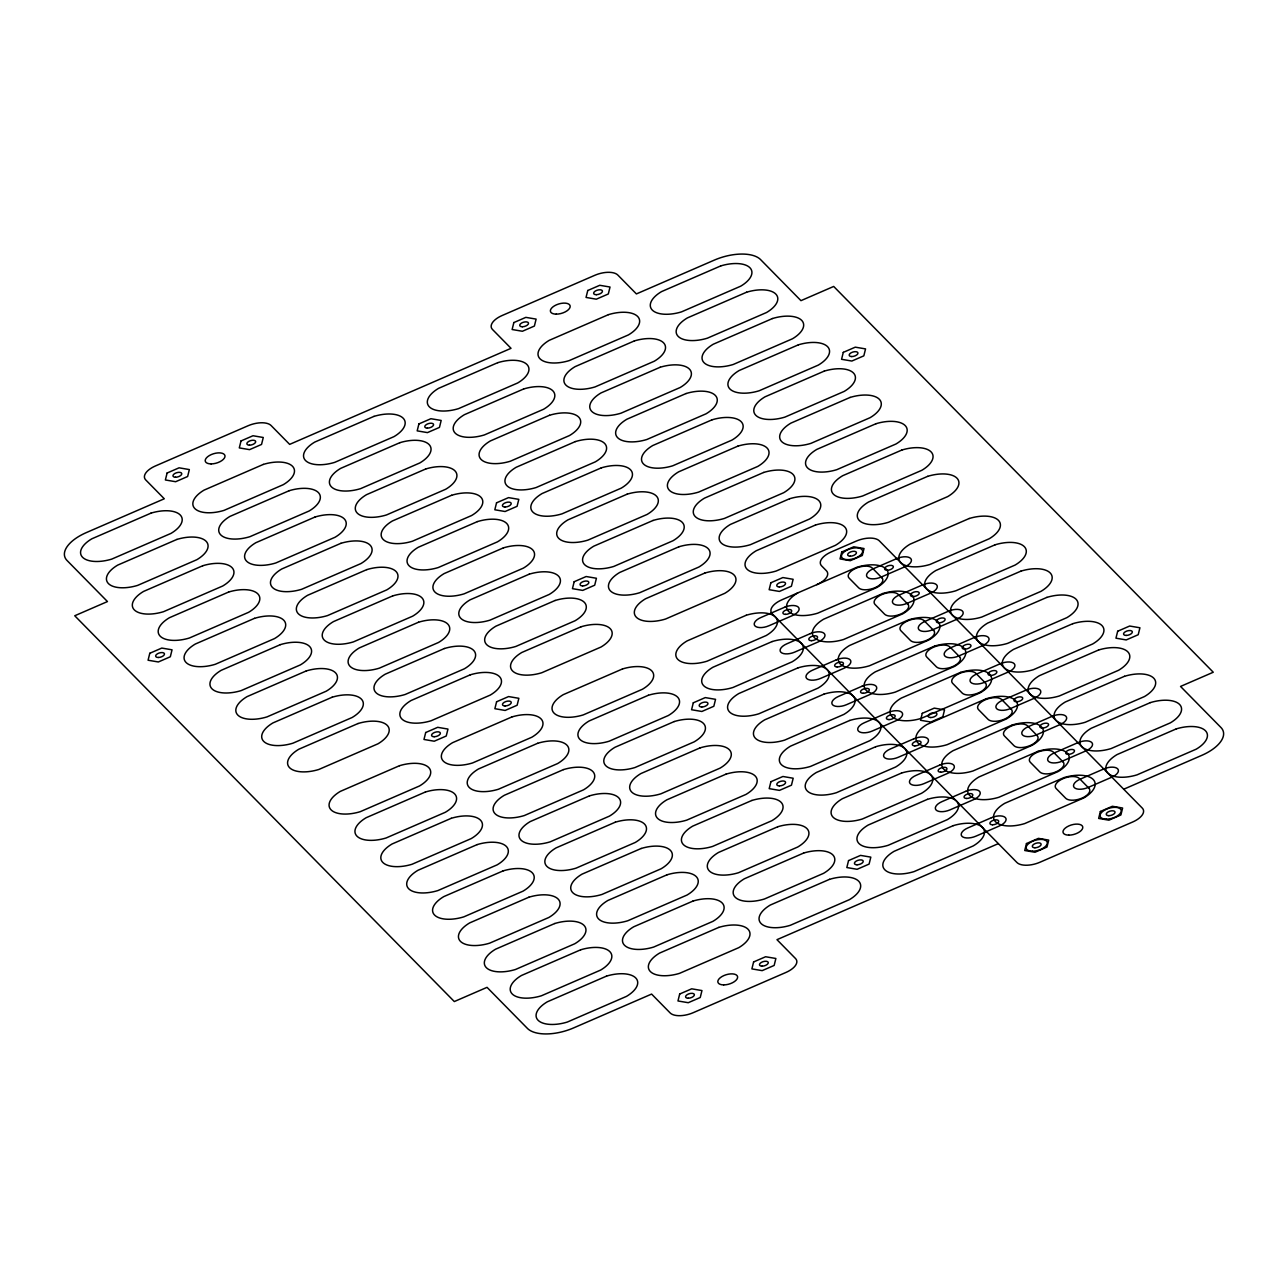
<?xml version="1.0" encoding="UTF-8"?>
<svg xmlns="http://www.w3.org/2000/svg" width="1288" height="1288" viewBox="0 0 1288 1288"><rect width="100%" height="100%" fill="white"/><g stroke="black" fill="none" stroke-linecap="round" stroke-linejoin="round"><path stroke-width="1.5" d="M998.345 843.624L776.97 939.677L795.517 958.53A18.274 8.742 -16.5 0 1 785.889 972.472L693.25 1012.674A18.274 8.742 -16.5 0 1 670.146 1012.932L651.599 994.078L573.627 1027.905A36.547 17.485 -16.5 0 1 527.436 1028.42L487.041 987.349L454.31 1001.549L74.736 615.761L107.468 601.56L67.056 560.505A36.547 17.485 -16.5 0 1 86.312 532.604L164.284 498.778L145.737 479.925A18.274 8.742 -16.5 0 1 155.365 465.982L248.004 425.781A18.274 8.742 -16.5 0 1 271.092 425.523L289.655 444.376L511.03 348.324L492.483 329.47A18.274 8.742 -16.5 0 1 502.111 315.528L594.75 275.326A18.274 8.742 -16.5 0 1 617.854 275.069L636.401 293.922L714.373 260.096A36.547 17.485 -16.5 0 1 760.564 259.58L800.959 300.651L833.69 286.451L1213.264 672.239L1180.533 686.44L1220.944 727.495A36.547 17.485 -16.5 0 1 1201.688 755.396L1123.716 789.222M797.755 592.915A27.805 13.315 -16.5 0 0 788.53 611.381A27.805 13.315 -16.5 0 0 817.703 613.185L876.919 587.489A27.805 13.315 -16.5 0 0 886.128 569.022A27.805 13.315 -16.5 0 0 856.971 567.219L781.832 599.822A18.274 8.742 -16.5 0 0 772.204 613.764L1016.908 862.477A18.274 8.742 -16.5 0 0 1039.996 862.219L1132.635 822.018A18.274 8.742 -16.5 0 0 1142.263 808.075L879.334 540.847A18.274 8.742 -16.5 0 0 856.246 541.105L831.243 551.94A18.274 8.742 -16.5 0 0 821.615 565.883L826.381 570.729A18.274 8.742 -16.5 0 1 816.753 584.672M167.102 473.018L165.379 479.973L175.651 481.712L187.629 476.512L189.352 469.573L179.08 467.818L167.102 473.018M149.794 653.274L148.072 660.229L158.344 661.968L170.322 656.767L172.045 649.812L161.773 648.073L149.794 653.274M241.017 440.947L239.294 447.902L249.566 449.641L261.544 444.441L263.267 437.485L252.995 435.746L241.017 440.947M418.906 423.913L417.183 430.868L427.455 432.607L439.45 427.407L441.172 420.452L430.9 418.713L418.906 423.913M513.848 322.564L512.125 329.519L522.397 331.257L534.391 326.057L536.114 319.102L525.842 317.363L513.848 322.564M425.7 732.518L423.977 739.473L434.249 741.212L446.244 736.011L447.966 729.072L437.695 727.317L425.7 732.518M496.54 502.819L494.817 509.774L505.089 511.513L517.084 506.313L518.806 499.358L508.535 497.619L496.54 502.819M587.763 290.492L586.04 297.431L596.312 299.186L608.306 293.986L610.029 287.031L599.757 285.292L587.763 290.492M496.588 701.767L494.866 708.706L505.138 710.445L517.132 705.244L518.855 698.305L508.583 696.567L496.588 701.767M574.174 581.725L572.452 588.664L582.723 590.403L594.702 585.203L596.424 578.264L586.153 576.525L574.174 581.725M693.298 702.797L691.576 709.736L701.847 711.475L713.826 706.275L715.548 699.336L705.277 697.597L693.298 702.797M770.868 582.756L769.145 589.695L779.417 591.434L791.412 586.233L793.134 579.294L782.863 577.555L770.868 582.756M679.694 994.014L677.971 1000.969L688.243 1002.708L700.237 997.508L701.96 990.569L691.688 988.814L679.694 994.014M843.286 352.365L841.563 359.304L851.835 361.043L863.829 355.842L865.552 348.903L855.28 347.164L843.286 352.365M770.916 781.687L769.194 788.642L779.465 790.381L791.46 785.181L793.183 778.226L782.911 776.487L770.916 781.687M841.756 551.989L840.034 558.928L850.305 560.683L862.3 555.482L864.023 548.527L853.751 546.788L841.756 551.989M753.609 961.943L751.886 968.898L762.158 970.637L774.152 965.437L775.875 958.481L765.603 956.743L753.609 961.943M848.55 860.593L846.828 867.549L857.1 869.287L869.094 864.087L870.817 857.132L860.545 855.393L848.55 860.593M922.272 713.343L920.55 720.282L930.822 722.021L942.816 716.82L944.539 709.881L934.267 708.126L922.272 713.343M1026.456 843.56L1024.733 850.515L1035.005 852.254L1046.983 847.053L1048.706 840.098L1038.434 838.359L1026.456 843.56M1117.678 631.233L1115.955 638.188L1126.227 639.927L1138.206 634.726L1139.928 627.771L1129.657 626.032L1117.678 631.233M1100.371 811.488L1098.648 818.427L1108.92 820.182L1120.898 814.982L1122.621 808.027L1112.349 806.288L1100.371 811.488M151.018 513.123L91.802 538.819A27.805 13.315 -16.5 0 0 82.577 557.285A27.805 13.315 -16.5 0 0 111.75 559.105L170.966 533.409A27.805 13.315 -16.5 0 0 180.191 514.942A27.805 13.315 -16.5 0 0 151.018 513.123M263.299 464.421L204.068 490.116A27.805 13.315 -16.5 0 0 194.858 508.583A27.805 13.315 -16.5 0 0 224.032 510.386L283.247 484.691A27.805 13.315 -16.5 0 0 292.457 466.224A27.805 13.315 -16.5 0 0 263.299 464.421M373.987 416.378L314.771 442.074A27.805 13.315 -16.5 0 0 305.546 460.541A27.805 13.315 -16.5 0 0 334.719 462.36L393.935 436.664A27.805 13.315 -16.5 0 0 403.16 418.198A27.805 13.315 -16.5 0 0 373.987 416.378M497.764 362.669L438.548 388.364A27.805 13.315 -16.5 0 0 429.339 406.831A27.805 13.315 -16.5 0 0 458.496 408.65L517.712 382.955A27.805 13.315 -16.5 0 0 526.937 364.488A27.805 13.315 -16.5 0 0 497.764 362.669M608.467 314.642L549.235 340.338A27.805 13.315 -16.5 0 0 540.026 358.805A27.805 13.315 -16.5 0 0 569.199 360.608L628.415 334.912A27.805 13.315 -16.5 0 0 637.624 316.446A27.805 13.315 -16.5 0 0 608.467 314.642M720.733 265.924L661.517 291.619A27.805 13.315 -16.5 0 0 652.308 310.086A27.805 13.315 -16.5 0 0 681.465 311.889L740.681 286.194A27.805 13.315 -16.5 0 0 749.906 267.727A27.805 13.315 -16.5 0 0 720.733 265.924M176.891 539.431L117.675 565.126A27.805 13.315 -16.5 0 0 108.45 583.593A27.805 13.315 -16.5 0 0 137.623 585.396L196.839 559.7A27.805 13.315 -16.5 0 0 206.064 541.234A27.805 13.315 -16.5 0 0 176.891 539.431M289.172 490.712L229.956 516.408A27.805 13.315 -16.5 0 0 220.731 534.874A27.805 13.315 -16.5 0 0 249.904 536.694L309.12 510.998A27.805 13.315 -16.5 0 0 318.329 492.531A27.805 13.315 -16.5 0 0 289.172 490.712M399.86 442.686L340.644 468.381A27.805 13.315 -16.5 0 0 331.418 486.848A27.805 13.315 -16.5 0 0 360.592 488.651L419.808 462.956A27.805 13.315 -16.5 0 0 429.033 444.489A27.805 13.315 -16.5 0 0 399.86 442.686M523.636 388.976L464.421 414.672A27.805 13.315 -16.5 0 0 455.211 433.138A27.805 13.315 -16.5 0 0 484.369 434.941L543.6 409.246A27.805 13.315 -16.5 0 0 552.81 390.779A27.805 13.315 -16.5 0 0 523.636 388.976M634.34 340.934L575.124 366.629A27.805 13.315 -16.5 0 0 565.899 385.096A27.805 13.315 -16.5 0 0 595.072 386.915L654.288 361.22A27.805 13.315 -16.5 0 0 663.497 342.753A27.805 13.315 -16.5 0 0 634.34 340.934M746.605 292.215L687.389 317.911A27.805 13.315 -16.5 0 0 678.18 336.377A27.805 13.315 -16.5 0 0 707.337 338.197L766.569 312.501A27.805 13.315 -16.5 0 0 775.779 294.034A27.805 13.315 -16.5 0 0 746.605 292.215M202.763 565.738L143.548 591.434A27.805 13.315 -16.5 0 0 134.338 609.9A27.805 13.315 -16.5 0 0 163.495 611.703L222.711 586.008A27.805 13.315 -16.5 0 0 231.937 567.541A27.805 13.315 -16.5 0 0 202.763 565.738M315.045 517.019L255.829 542.715A27.805 13.315 -16.5 0 0 246.604 561.182A27.805 13.315 -16.5 0 0 275.777 562.985L334.993 537.289A27.805 13.315 -16.5 0 0 344.218 518.822A27.805 13.315 -16.5 0 0 315.045 517.019M425.732 468.977L366.517 494.673A27.805 13.315 -16.5 0 0 357.307 513.139A27.805 13.315 -16.5 0 0 386.464 514.959L445.68 489.263A27.805 13.315 -16.5 0 0 454.906 470.796A27.805 13.315 -16.5 0 0 425.732 468.977M549.525 415.267L490.309 440.963A27.805 13.315 -16.5 0 0 481.084 459.43A27.805 13.315 -16.5 0 0 510.257 461.249L569.473 435.553A27.805 13.315 -16.5 0 0 578.682 417.087A27.805 13.315 -16.5 0 0 549.525 415.267M660.213 367.241L600.997 392.937A27.805 13.315 -16.5 0 0 591.772 411.403A27.805 13.315 -16.5 0 0 620.945 413.207L680.161 387.511A27.805 13.315 -16.5 0 0 689.386 369.044A27.805 13.315 -16.5 0 0 660.213 367.241M772.494 318.522L713.278 344.218A27.805 13.315 -16.5 0 0 704.053 362.685A27.805 13.315 -16.5 0 0 733.226 364.488L792.442 338.792A27.805 13.315 -16.5 0 0 801.651 320.326A27.805 13.315 -16.5 0 0 772.494 318.522M228.652 592.029L169.42 617.725A27.805 13.315 -16.5 0 0 160.211 636.192A27.805 13.315 -16.5 0 0 189.384 638.011L248.6 612.315A27.805 13.315 -16.5 0 0 257.809 593.849A27.805 13.315 -16.5 0 0 228.652 592.029M340.918 543.311L281.702 569.006A27.805 13.315 -16.5 0 0 272.493 587.473A27.805 13.315 -16.5 0 0 301.65 589.292L360.865 563.597A27.805 13.315 -16.5 0 0 370.091 545.13A27.805 13.315 -16.5 0 0 340.918 543.311M451.621 495.284L392.389 520.98A27.805 13.315 -16.5 0 0 383.18 539.447A27.805 13.315 -16.5 0 0 412.353 541.25L471.569 515.554A27.805 13.315 -16.5 0 0 480.778 497.088A27.805 13.315 -16.5 0 0 451.621 495.284M575.398 441.575L516.182 467.27A27.805 13.315 -16.5 0 0 506.957 485.737A27.805 13.315 -16.5 0 0 536.13 487.54L595.346 461.845A27.805 13.315 -16.5 0 0 604.571 443.378A27.805 13.315 -16.5 0 0 575.398 441.575M686.085 393.532L626.87 419.228A27.805 13.315 -16.5 0 0 617.66 437.695A27.805 13.315 -16.5 0 0 646.817 439.514L706.033 413.818A27.805 13.315 -16.5 0 0 715.259 395.352A27.805 13.315 -16.5 0 0 686.085 393.532M798.367 344.83L739.151 370.525A27.805 13.315 -16.5 0 0 729.926 388.992A27.805 13.315 -16.5 0 0 759.099 390.795L818.315 365.1A27.805 13.315 -16.5 0 0 827.54 346.633A27.805 13.315 -16.5 0 0 798.367 344.83M254.525 618.337L195.309 644.032A27.805 13.315 -16.5 0 0 186.084 662.499A27.805 13.315 -16.5 0 0 215.257 664.302L274.473 638.606A27.805 13.315 -16.5 0 0 283.682 620.14A27.805 13.315 -16.5 0 0 254.525 618.337M366.79 569.618L307.574 595.314A27.805 13.315 -16.5 0 0 298.365 613.78A27.805 13.315 -16.5 0 0 327.522 615.584L386.754 589.888A27.805 13.315 -16.5 0 0 395.963 571.421A27.805 13.315 -16.5 0 0 366.79 569.618M477.494 521.576L418.278 547.271A27.805 13.315 -16.5 0 0 409.053 565.738A27.805 13.315 -16.5 0 0 438.226 567.557L497.442 541.862A27.805 13.315 -16.5 0 0 506.651 523.395A27.805 13.315 -16.5 0 0 477.494 521.576M601.271 467.866L542.055 493.562A27.805 13.315 -16.5 0 0 532.83 512.028A27.805 13.315 -16.5 0 0 562.003 513.848L621.219 488.152A27.805 13.315 -16.5 0 0 630.444 469.685A27.805 13.315 -16.5 0 0 601.271 467.866M711.958 419.84L652.742 445.535A27.805 13.315 -16.5 0 0 643.533 464.002A27.805 13.315 -16.5 0 0 672.706 465.805L731.922 440.11A27.805 13.315 -16.5 0 0 741.131 421.643A27.805 13.315 -16.5 0 0 711.958 419.84M824.24 371.121L765.024 396.817A27.805 13.315 -16.5 0 0 755.798 415.283A27.805 13.315 -16.5 0 0 784.972 417.087L844.187 391.407A27.805 13.315 -16.5 0 0 853.413 372.94A27.805 13.315 -16.5 0 0 824.24 371.121M280.398 644.628L221.182 670.324A27.805 13.315 -16.5 0 0 211.957 688.79A27.805 13.315 -16.5 0 0 241.13 690.61L300.346 664.914A27.805 13.315 -16.5 0 0 309.571 646.447A27.805 13.315 -16.5 0 0 280.398 644.628M392.679 595.909L333.463 621.605A27.805 13.315 -16.5 0 0 324.238 640.072A27.805 13.315 -16.5 0 0 353.411 641.891L412.627 616.195A27.805 13.315 -16.5 0 0 421.836 597.729A27.805 13.315 -16.5 0 0 392.679 595.909M503.366 547.883L444.151 573.579A27.805 13.315 -16.5 0 0 434.925 592.045A27.805 13.315 -16.5 0 0 464.099 593.849L523.314 568.153A27.805 13.315 -16.5 0 0 532.54 549.686A27.805 13.315 -16.5 0 0 503.366 547.883M627.143 494.173L567.928 519.869A27.805 13.315 -16.5 0 0 558.718 538.336A27.805 13.315 -16.5 0 0 587.875 540.139L647.091 514.443A27.805 13.315 -16.5 0 0 656.317 495.977A27.805 13.315 -16.5 0 0 627.143 494.173M737.847 446.147L678.631 471.843A27.805 13.315 -16.5 0 0 669.406 490.309A27.805 13.315 -16.5 0 0 698.579 492.113L757.795 466.417A27.805 13.315 -16.5 0 0 767.004 447.95A27.805 13.315 -16.5 0 0 737.847 446.147M850.112 397.429L790.896 423.124A27.805 13.315 -16.5 0 0 781.687 441.591A27.805 13.315 -16.5 0 0 810.844 443.394L870.06 417.698A27.805 13.315 -16.5 0 0 879.285 399.232A27.805 13.315 -16.5 0 0 850.112 397.429M306.27 670.935L247.054 696.631A27.805 13.315 -16.5 0 0 237.845 715.098A27.805 13.315 -16.5 0 0 267.002 716.901L326.218 691.205A27.805 13.315 -16.5 0 0 335.444 672.739A27.805 13.315 -16.5 0 0 306.27 670.935M418.552 622.217L359.336 647.912A27.805 13.315 -16.5 0 0 350.111 666.379A27.805 13.315 -16.5 0 0 379.284 668.182L438.5 642.487A27.805 13.315 -16.5 0 0 447.725 624.02A27.805 13.315 -16.5 0 0 418.552 622.217M529.239 574.174L470.023 599.87A27.805 13.315 -16.5 0 0 460.814 618.337A27.805 13.315 -16.5 0 0 489.971 620.156L549.187 594.46A27.805 13.315 -16.5 0 0 558.412 575.994A27.805 13.315 -16.5 0 0 529.239 574.174M653.032 520.465L593.8 546.16A27.805 13.315 -16.5 0 0 584.591 564.627A27.805 13.315 -16.5 0 0 613.764 566.446L672.98 540.751A27.805 13.315 -16.5 0 0 682.189 522.284A27.805 13.315 -16.5 0 0 653.032 520.465M763.72 472.438L704.504 498.134A27.805 13.315 -16.5 0 0 695.279 516.601A27.805 13.315 -16.5 0 0 724.452 518.42L783.668 492.724A27.805 13.315 -16.5 0 0 792.893 474.258A27.805 13.315 -16.5 0 0 763.72 472.438M876.001 423.72L816.769 449.415A27.805 13.315 -16.5 0 0 807.56 467.882A27.805 13.315 -16.5 0 0 836.733 469.701L895.949 444.006A27.805 13.315 -16.5 0 0 905.158 425.539A27.805 13.315 -16.5 0 0 876.001 423.72M332.143 697.227L272.927 722.922A27.805 13.315 -16.5 0 0 263.718 741.389A27.805 13.315 -16.5 0 0 292.891 743.208L352.107 717.513A27.805 13.315 -16.5 0 0 361.316 699.046A27.805 13.315 -16.5 0 0 332.143 697.227M444.424 648.508L385.209 674.204A27.805 13.315 -16.5 0 0 375.983 692.67A27.805 13.315 -16.5 0 0 405.157 694.49L464.372 668.794A27.805 13.315 -16.5 0 0 473.598 650.327A27.805 13.315 -16.5 0 0 444.424 648.508M555.112 600.482L495.896 626.177A27.805 13.315 -16.5 0 0 486.687 644.644A27.805 13.315 -16.5 0 0 515.844 646.447L575.076 620.752A27.805 13.315 -16.5 0 0 584.285 602.285A27.805 13.315 -16.5 0 0 555.112 600.482M678.905 546.772L619.689 572.468A27.805 13.315 -16.5 0 0 610.464 590.934A27.805 13.315 -16.5 0 0 639.637 592.738L698.853 567.042A27.805 13.315 -16.5 0 0 708.062 548.575A27.805 13.315 -16.5 0 0 678.905 546.772M789.592 498.746L730.376 524.441A27.805 13.315 -16.5 0 0 721.151 542.908A27.805 13.315 -16.5 0 0 750.324 544.711L809.54 519.016A27.805 13.315 -16.5 0 0 818.766 500.549A27.805 13.315 -16.5 0 0 789.592 498.746M901.874 450.027L842.658 475.723A27.805 13.315 -16.5 0 0 833.433 494.19A27.805 13.315 -16.5 0 0 862.606 495.993L921.822 470.297A27.805 13.315 -16.5 0 0 931.031 451.83A27.805 13.315 -16.5 0 0 901.874 450.027M358.032 723.534L298.816 749.23A27.805 13.315 -16.5 0 0 289.591 767.696A27.805 13.315 -16.5 0 0 318.764 769.5L377.98 743.804A27.805 13.315 -16.5 0 0 387.189 725.337A27.805 13.315 -16.5 0 0 358.032 723.534M470.297 674.815L411.081 700.511A27.805 13.315 -16.5 0 0 401.872 718.978A27.805 13.315 -16.5 0 0 431.029 720.781L490.245 695.085A27.805 13.315 -16.5 0 0 499.47 676.619A27.805 13.315 -16.5 0 0 470.297 674.815M581.001 626.789L521.785 652.485A27.805 13.315 -16.5 0 0 512.56 670.951A27.805 13.315 -16.5 0 0 541.733 672.755L600.949 647.059A27.805 13.315 -16.5 0 0 610.158 628.592A27.805 13.315 -16.5 0 0 581.001 626.789M704.778 573.08L645.562 598.759A27.805 13.315 -16.5 0 0 636.336 617.226A27.805 13.315 -16.5 0 0 665.51 619.045L724.725 593.349A27.805 13.315 -16.5 0 0 733.951 574.883A27.805 13.315 -16.5 0 0 704.778 573.08M815.465 525.037L756.249 550.733A27.805 13.315 -16.5 0 0 747.04 569.199A27.805 13.315 -16.5 0 0 776.197 571.019L835.429 545.323A27.805 13.315 -16.5 0 0 844.638 526.856A27.805 13.315 -16.5 0 0 815.465 525.037M927.746 476.319L868.531 502.014A27.805 13.315 -16.5 0 0 859.305 520.481A27.805 13.315 -16.5 0 0 888.479 522.3L947.694 496.605A27.805 13.315 -16.5 0 0 956.92 478.138A27.805 13.315 -16.5 0 0 927.746 476.319M399.522 765.7L340.306 791.396A27.805 13.315 -16.5 0 0 331.08 809.862A27.805 13.315 -16.5 0 0 360.254 811.682L419.469 785.986A27.805 13.315 -16.5 0 0 428.695 767.519A27.805 13.315 -16.5 0 0 399.522 765.7M511.803 716.981L452.571 742.677A27.805 13.315 -16.5 0 0 443.362 761.144A27.805 13.315 -16.5 0 0 472.535 762.963L531.751 737.267A27.805 13.315 -16.5 0 0 540.96 718.801A27.805 13.315 -16.5 0 0 511.803 716.981M622.49 668.955L563.275 694.651A27.805 13.315 -16.5 0 0 554.049 713.117A27.805 13.315 -16.5 0 0 583.223 714.921L642.438 689.241A27.805 13.315 -16.5 0 0 651.664 670.774A27.805 13.315 -16.5 0 0 622.49 668.955M746.267 615.245L687.051 640.941A27.805 13.315 -16.5 0 0 677.842 659.408A27.805 13.315 -16.5 0 0 706.999 661.211L766.215 635.515A27.805 13.315 -16.5 0 0 775.44 617.049A27.805 13.315 -16.5 0 0 746.267 615.245M969.236 518.501L910.02 544.196A27.805 13.315 -16.5 0 0 900.811 562.663A27.805 13.315 -16.5 0 0 929.968 564.466L989.184 538.77A27.805 13.315 -16.5 0 0 998.409 520.304A27.805 13.315 -16.5 0 0 969.236 518.501M784.473 607.308L760.773 617.58A10.964 5.249 -16.5 0 0 755.01 625.952A10.964 5.249 -16.5 0 0 768.856 625.791L792.555 615.519A10.964 5.249 -16.5 0 0 798.335 607.147A10.964 5.249 -16.5 0 0 784.473 607.308M896.786 558.573L873.087 568.845A10.964 5.249 -16.5 0 0 867.323 577.217A10.964 5.249 -16.5 0 0 881.169 577.056L904.868 566.784A10.964 5.249 -16.5 0 0 910.632 558.412A10.964 5.249 -16.5 0 0 896.786 558.573M425.394 792.007L366.178 817.703A27.805 13.315 -16.5 0 0 356.969 836.17A27.805 13.315 -16.5 0 0 386.126 837.973L445.342 812.277A27.805 13.315 -16.5 0 0 454.567 793.811A27.805 13.315 -16.5 0 0 425.394 792.007M537.676 743.289L478.46 768.984A27.805 13.315 -16.5 0 0 469.235 787.451A27.805 13.315 -16.5 0 0 498.408 789.254L557.624 763.559A27.805 13.315 -16.5 0 0 566.849 745.092A27.805 13.315 -16.5 0 0 537.676 743.289M648.363 695.262L589.147 720.958A27.805 13.315 -16.5 0 0 579.938 739.425A27.805 13.315 -16.5 0 0 609.095 741.228L668.311 715.532A27.805 13.315 -16.5 0 0 677.536 697.066A27.805 13.315 -16.5 0 0 648.363 695.262M772.156 641.553L712.924 667.248A27.805 13.315 -16.5 0 0 703.715 685.715A27.805 13.315 -16.5 0 0 732.888 687.518L792.104 661.823A27.805 13.315 -16.5 0 0 801.313 643.356A27.805 13.315 -16.5 0 0 772.156 641.553M882.844 593.51L823.628 619.206A27.805 13.315 -16.5 0 0 814.402 637.673A27.805 13.315 -16.5 0 0 843.576 639.492L902.791 613.796A27.805 13.315 -16.5 0 0 912.017 595.33A27.805 13.315 -16.5 0 0 882.844 593.51M995.109 544.792L935.893 570.487A27.805 13.315 -16.5 0 0 926.684 588.954A27.805 13.315 -16.5 0 0 955.857 590.773L1015.073 565.078A27.805 13.315 -16.5 0 0 1024.282 546.611A27.805 13.315 -16.5 0 0 995.109 544.792M810.345 633.599L786.662 643.887A10.964 5.249 -16.5 0 0 780.882 652.243A10.964 5.249 -16.5 0 0 794.728 652.098L818.427 641.81A10.964 5.249 -16.5 0 0 824.207 633.455A10.964 5.249 -16.5 0 0 810.345 633.599M922.659 584.865L898.96 595.153A10.964 5.249 -16.5 0 0 893.196 603.509A10.964 5.249 -16.5 0 0 907.042 603.364L930.741 593.076A10.964 5.249 -16.5 0 0 936.521 584.72A10.964 5.249 -16.5 0 0 922.659 584.865M451.267 818.299L392.051 843.994A27.805 13.315 -16.5 0 0 382.842 862.461A27.805 13.315 -16.5 0 0 411.999 864.28L471.231 838.585A27.805 13.315 -16.5 0 0 480.44 820.118A27.805 13.315 -16.5 0 0 451.267 818.299M563.548 769.58L504.333 795.276A27.805 13.315 -16.5 0 0 495.107 813.742A27.805 13.315 -16.5 0 0 524.28 815.562L583.496 789.866A27.805 13.315 -16.5 0 0 592.721 771.399A27.805 13.315 -16.5 0 0 563.548 769.58M674.236 721.554L615.02 747.249A27.805 13.315 -16.5 0 0 605.811 765.716A27.805 13.315 -16.5 0 0 634.968 767.535L694.2 741.84A27.805 13.315 -16.5 0 0 703.409 723.373A27.805 13.315 -16.5 0 0 674.236 721.554M798.029 667.844L738.813 693.54A27.805 13.315 -16.5 0 0 729.588 712.006A27.805 13.315 -16.5 0 0 758.761 713.826L817.977 688.13A27.805 13.315 -16.5 0 0 827.186 669.663A27.805 13.315 -16.5 0 0 798.029 667.844M908.716 619.818L849.5 645.513A27.805 13.315 -16.5 0 0 840.275 663.98A27.805 13.315 -16.5 0 0 869.448 665.783L928.664 640.088A27.805 13.315 -16.5 0 0 937.889 621.621A27.805 13.315 -16.5 0 0 908.716 619.818M1020.998 571.099L961.782 596.795A27.805 13.315 -16.5 0 0 952.557 615.261A27.805 13.315 -16.5 0 0 981.73 617.065L1040.946 591.369A27.805 13.315 -16.5 0 0 1050.155 572.902A27.805 13.315 -16.5 0 0 1020.998 571.099M836.218 659.907L812.535 670.179A10.964 5.249 -16.5 0 0 806.755 678.551A10.964 5.249 -16.5 0 0 820.617 678.39L844.3 668.118A10.964 5.249 -16.5 0 0 850.08 659.746A10.964 5.249 -16.5 0 0 836.218 659.907M948.532 611.172L924.848 621.444A10.964 5.249 -16.5 0 0 919.069 629.816A10.964 5.249 -16.5 0 0 932.915 629.655L956.614 619.383A10.964 5.249 -16.5 0 0 962.394 611.011A10.964 5.249 -16.5 0 0 948.532 611.172M477.156 844.606L417.94 870.302A27.805 13.315 -16.5 0 0 408.715 888.768A27.805 13.315 -16.5 0 0 437.888 890.572L497.104 864.876A27.805 13.315 -16.5 0 0 506.313 846.409A27.805 13.315 -16.5 0 0 477.156 844.606M589.421 795.887L530.205 821.583A27.805 13.315 -16.5 0 0 520.996 840.05A27.805 13.315 -16.5 0 0 550.153 841.853L609.369 816.157A27.805 13.315 -16.5 0 0 618.594 797.691A27.805 13.315 -16.5 0 0 589.421 795.887M700.125 747.861L640.909 773.557A27.805 13.315 -16.5 0 0 631.684 792.023A27.805 13.315 -16.5 0 0 660.857 793.827L720.072 768.131A27.805 13.315 -16.5 0 0 729.282 749.664A27.805 13.315 -16.5 0 0 700.125 747.861M823.901 694.152L764.686 719.847A27.805 13.315 -16.5 0 0 755.46 738.314A27.805 13.315 -16.5 0 0 784.634 740.117L843.849 714.421A27.805 13.315 -16.5 0 0 853.075 695.955A27.805 13.315 -16.5 0 0 823.901 694.152M934.589 646.109L875.373 671.805A27.805 13.315 -16.5 0 0 866.164 690.271A27.805 13.315 -16.5 0 0 895.321 692.091L954.537 666.395A27.805 13.315 -16.5 0 0 963.762 647.928A27.805 13.315 -16.5 0 0 934.589 646.109M1046.87 597.391L987.655 623.086A27.805 13.315 -16.5 0 0 978.429 641.553A27.805 13.315 -16.5 0 0 1007.602 643.372L1066.818 617.677A27.805 13.315 -16.5 0 0 1076.043 599.21A27.805 13.315 -16.5 0 0 1046.87 597.391M862.091 686.198L838.408 696.486A10.964 5.249 -16.5 0 0 832.628 704.842A10.964 5.249 -16.5 0 0 846.49 704.697L870.173 694.409A10.964 5.249 -16.5 0 0 875.953 686.053A10.964 5.249 -16.5 0 0 862.091 686.198M974.404 637.463L950.721 647.735A10.964 5.249 -16.5 0 0 944.941 656.107A10.964 5.249 -16.5 0 0 958.803 655.962L982.486 645.674A10.964 5.249 -16.5 0 0 988.266 637.302A10.964 5.249 -16.5 0 0 974.404 637.463M503.028 870.913L443.813 896.593A27.805 13.315 -16.5 0 0 434.587 915.06A27.805 13.315 -16.5 0 0 463.761 916.879L522.976 891.183A27.805 13.315 -16.5 0 0 532.202 872.717A27.805 13.315 -16.5 0 0 503.028 870.913M615.294 822.195L556.078 847.89A27.805 13.315 -16.5 0 0 546.869 866.357A27.805 13.315 -16.5 0 0 576.042 868.16L635.258 842.465A27.805 13.315 -16.5 0 0 644.467 823.998A27.805 13.315 -16.5 0 0 615.294 822.195M725.997 774.152L666.782 799.848A27.805 13.315 -16.5 0 0 657.556 818.315A27.805 13.315 -16.5 0 0 686.729 820.134L745.945 794.438A27.805 13.315 -16.5 0 0 755.171 775.972A27.805 13.315 -16.5 0 0 725.997 774.152M849.774 720.443L790.558 746.138A27.805 13.315 -16.5 0 0 781.349 764.605A27.805 13.315 -16.5 0 0 810.506 766.424L869.722 740.729A27.805 13.315 -16.5 0 0 878.947 722.262A27.805 13.315 -16.5 0 0 849.774 720.443M960.478 672.417L901.246 698.112A27.805 13.315 -16.5 0 0 892.037 716.579A27.805 13.315 -16.5 0 0 921.21 718.382L980.426 692.686A27.805 13.315 -16.5 0 0 989.635 674.22A27.805 13.315 -16.5 0 0 960.478 672.417M1072.743 623.698L1013.527 649.394A27.805 13.315 -16.5 0 0 1004.318 667.86A27.805 13.315 -16.5 0 0 1033.475 669.663L1092.691 643.968A27.805 13.315 -16.5 0 0 1101.916 625.501A27.805 13.315 -16.5 0 0 1072.743 623.698M887.963 712.506L864.28 722.777A10.964 5.249 -16.5 0 0 858.5 731.149A10.964 5.249 -16.5 0 0 872.362 730.988L896.045 720.716A10.964 5.249 -16.5 0 0 901.825 712.345A10.964 5.249 -16.5 0 0 887.963 712.506M1000.277 663.755L976.594 674.043A10.964 5.249 -16.5 0 0 970.814 682.399A10.964 5.249 -16.5 0 0 984.676 682.254L1008.359 671.982A10.964 5.249 -16.5 0 0 1014.139 663.61A10.964 5.249 -16.5 0 0 1000.277 663.755M528.901 897.205L469.685 922.9A27.805 13.315 -16.5 0 0 460.46 941.367A27.805 13.315 -16.5 0 0 489.633 943.17L548.849 917.475A27.805 13.315 -16.5 0 0 558.074 899.008A27.805 13.315 -16.5 0 0 528.901 897.205M641.183 848.486L581.967 874.182A27.805 13.315 -16.5 0 0 572.741 892.648A27.805 13.315 -16.5 0 0 601.915 894.468L661.13 868.772A27.805 13.315 -16.5 0 0 670.34 850.305A27.805 13.315 -16.5 0 0 641.183 848.486M751.87 800.46L692.654 826.155A27.805 13.315 -16.5 0 0 683.429 844.622A27.805 13.315 -16.5 0 0 712.602 846.425L771.818 820.73A27.805 13.315 -16.5 0 0 781.043 802.263A27.805 13.315 -16.5 0 0 751.87 800.46M875.647 746.75L816.431 772.446A27.805 13.315 -16.5 0 0 807.222 790.913A27.805 13.315 -16.5 0 0 836.379 792.716L895.611 767.02A27.805 13.315 -16.5 0 0 904.82 748.553A27.805 13.315 -16.5 0 0 875.647 746.75M986.35 698.708L927.135 724.403A27.805 13.315 -16.5 0 0 917.909 742.87A27.805 13.315 -16.5 0 0 947.083 744.689L1006.298 718.994A27.805 13.315 -16.5 0 0 1015.508 700.527A27.805 13.315 -16.5 0 0 986.35 698.708M1098.616 649.989L1039.4 675.685A27.805 13.315 -16.5 0 0 1030.191 694.152A27.805 13.315 -16.5 0 0 1059.348 695.971L1118.58 670.275A27.805 13.315 -16.5 0 0 1127.789 651.809A27.805 13.315 -16.5 0 0 1098.616 649.989M1026.15 690.062L1002.466 700.334A10.964 5.249 -16.5 0 0 996.687 708.706A10.964 5.249 -16.5 0 0 1010.549 708.545L1034.232 698.273A10.964 5.249 -16.5 0 0 1040.012 689.901A10.964 5.249 -16.5 0 0 1026.15 690.062M913.836 738.797L890.153 749.069A10.964 5.249 -16.5 0 0 884.373 757.441A10.964 5.249 -16.5 0 0 898.235 757.296L921.918 747.008A10.964 5.249 -16.5 0 0 927.698 738.636A10.964 5.249 -16.5 0 0 913.836 738.797M554.774 923.512L495.558 949.208A27.805 13.315 -16.5 0 0 486.349 967.674A27.805 13.315 -16.5 0 0 515.506 969.478L574.722 943.782A27.805 13.315 -16.5 0 0 583.947 925.315A27.805 13.315 -16.5 0 0 554.774 923.512M667.055 874.794L607.839 900.489A27.805 13.315 -16.5 0 0 598.614 918.956A27.805 13.315 -16.5 0 0 627.787 920.759L687.003 895.063A27.805 13.315 -16.5 0 0 696.228 876.597A27.805 13.315 -16.5 0 0 667.055 874.794M777.743 826.751L718.527 852.447A27.805 13.315 -16.5 0 0 709.318 870.913A27.805 13.315 -16.5 0 0 738.475 872.733L797.691 847.037A27.805 13.315 -16.5 0 0 806.916 828.57A27.805 13.315 -16.5 0 0 777.743 826.751M901.536 773.042L842.32 798.737A27.805 13.315 -16.5 0 0 833.095 817.204A27.805 13.315 -16.5 0 0 862.268 819.023L921.484 793.328A27.805 13.315 -16.5 0 0 930.693 774.861A27.805 13.315 -16.5 0 0 901.536 773.042M1012.223 725.015L953.007 750.711A27.805 13.315 -16.5 0 0 943.782 769.178A27.805 13.315 -16.5 0 0 972.955 770.981L1032.171 745.285A27.805 13.315 -16.5 0 0 1041.396 726.818A27.805 13.315 -16.5 0 0 1012.223 725.015M1124.505 676.297L1065.289 701.992A27.805 13.315 -16.5 0 0 1056.063 720.459A27.805 13.315 -16.5 0 0 1085.237 722.262L1144.452 696.567A27.805 13.315 -16.5 0 0 1153.662 678.1A27.805 13.315 -16.5 0 0 1124.505 676.297M939.709 765.088L916.026 775.376A10.964 5.249 -16.5 0 0 910.246 783.732A10.964 5.249 -16.5 0 0 924.108 783.587L947.791 773.299A10.964 5.249 -16.5 0 0 953.571 764.943A10.964 5.249 -16.5 0 0 939.709 765.088M1052.022 716.353L1028.339 726.641A10.964 5.249 -16.5 0 0 1022.559 734.997A10.964 5.249 -16.5 0 0 1036.421 734.852L1060.105 724.564A10.964 5.249 -16.5 0 0 1065.884 716.209A10.964 5.249 -16.5 0 0 1052.022 716.353M580.663 949.803L521.431 975.499A27.805 13.315 -16.5 0 0 512.221 993.966A27.805 13.315 -16.5 0 0 541.395 995.785L600.611 970.089A27.805 13.315 -16.5 0 0 609.82 951.623A27.805 13.315 -16.5 0 0 580.663 949.803M692.928 901.085L633.712 926.78A27.805 13.315 -16.5 0 0 624.503 945.247A27.805 13.315 -16.5 0 0 653.66 947.066L712.876 921.371A27.805 13.315 -16.5 0 0 722.101 902.904A27.805 13.315 -16.5 0 0 692.928 901.085M803.631 853.059L744.4 878.754A27.805 13.315 -16.5 0 0 735.19 897.221A27.805 13.315 -16.5 0 0 764.364 899.024L823.579 873.328A27.805 13.315 -16.5 0 0 832.789 854.862A27.805 13.315 -16.5 0 0 803.631 853.059M927.408 799.349L868.193 825.045A27.805 13.315 -16.5 0 0 858.967 843.511A27.805 13.315 -16.5 0 0 888.14 845.314L947.356 819.619A27.805 13.315 -16.5 0 0 956.582 801.152A27.805 13.315 -16.5 0 0 927.408 799.349M1038.096 751.307L978.88 777.002A27.805 13.315 -16.5 0 0 969.671 795.469A27.805 13.315 -16.5 0 0 998.828 797.288L1058.044 771.593A27.805 13.315 -16.5 0 0 1067.269 753.126A27.805 13.315 -16.5 0 0 1038.096 751.307M1150.377 702.604L1091.161 728.3A27.805 13.315 -16.5 0 0 1081.936 746.766A27.805 13.315 -16.5 0 0 1111.109 748.57L1170.325 722.874A27.805 13.315 -16.5 0 0 1179.55 704.407A27.805 13.315 -16.5 0 0 1150.377 702.604M965.581 791.396L941.898 801.667A10.964 5.249 -16.5 0 0 936.118 810.039A10.964 5.249 -16.5 0 0 949.981 809.878L973.664 799.606A10.964 5.249 -16.5 0 0 979.444 791.235A10.964 5.249 -16.5 0 0 965.581 791.396M1077.895 742.661L1054.212 752.933A10.964 5.249 -16.5 0 0 1048.432 761.305A10.964 5.249 -16.5 0 0 1062.294 761.144L1085.977 750.872A10.964 5.249 -16.5 0 0 1091.757 742.5A10.964 5.249 -16.5 0 0 1077.895 742.661M606.535 976.111L547.32 1001.806A27.805 13.315 -16.5 0 0 538.094 1020.273A27.805 13.315 -16.5 0 0 567.267 1022.076L626.483 996.381A27.805 13.315 -16.5 0 0 635.692 977.914A27.805 13.315 -16.5 0 0 606.535 976.111M718.801 927.392L659.585 953.088A27.805 13.315 -16.5 0 0 650.376 971.555A27.805 13.315 -16.5 0 0 679.533 973.358L738.765 947.662A27.805 13.315 -16.5 0 0 747.974 929.195A27.805 13.315 -16.5 0 0 718.801 927.392M829.504 879.35L770.288 905.045A27.805 13.315 -16.5 0 0 761.063 923.512A27.805 13.315 -16.5 0 0 790.236 925.331L849.452 899.636A27.805 13.315 -16.5 0 0 858.661 881.169A27.805 13.315 -16.5 0 0 829.504 879.35M953.281 825.64L894.065 851.336A27.805 13.315 -16.5 0 0 884.84 869.803A27.805 13.315 -16.5 0 0 914.013 871.622L973.229 845.926A27.805 13.315 -16.5 0 0 982.454 827.46A27.805 13.315 -16.5 0 0 953.281 825.64M1063.969 777.614L1004.753 803.31A27.805 13.315 -16.5 0 0 995.544 821.776A27.805 13.315 -16.5 0 0 1024.701 823.579L1083.933 797.884A27.805 13.315 -16.5 0 0 1093.142 779.417A27.805 13.315 -16.5 0 0 1063.969 777.614M1176.25 728.895L1117.034 754.591A27.805 13.315 -16.5 0 0 1107.809 773.058A27.805 13.315 -16.5 0 0 1136.982 774.877L1196.198 749.181A27.805 13.315 -16.5 0 0 1205.423 730.715A27.805 13.315 -16.5 0 0 1176.25 728.895M991.47 817.687L967.771 827.975A10.964 5.249 -16.5 0 0 961.991 836.331A10.964 5.249 -16.5 0 0 975.853 836.186L999.536 825.898A10.964 5.249 -16.5 0 0 1005.316 817.542A10.964 5.249 -16.5 0 0 991.47 817.687M1103.768 768.952L1080.085 779.224A10.964 5.249 -16.5 0 0 1074.305 787.596A10.964 5.249 -16.5 0 0 1088.167 787.451L1111.85 777.163A10.964 5.249 -16.5 0 0 1117.63 768.791A10.964 5.249 -16.5 0 0 1103.768 768.952M881.894 577.781L872.346 568.089A12.944 6.199 -16.5 0 0 855.973 568.266A12.944 6.199 -16.5 0 0 849.146 578.151L858.694 587.843A12.944 6.199 -16.5 0 0 875.067 587.666A12.944 6.199 -16.5 0 0 881.894 577.781M907.766 604.088L898.219 594.38A12.944 6.199 -16.5 0 0 881.845 594.573A12.944 6.199 -16.5 0 0 875.035 604.442L884.566 614.151A12.944 6.199 -16.5 0 0 900.94 613.974A12.944 6.199 -16.5 0 0 907.766 604.088M933.639 630.396L924.092 620.687A12.944 6.199 -16.5 0 0 907.734 620.864A12.944 6.199 -16.5 0 0 900.908 630.75L910.455 640.458A12.944 6.199 -16.5 0 0 926.813 640.265A12.944 6.199 -16.5 0 0 933.639 630.396M959.512 656.687L949.964 646.995A12.944 6.199 -16.5 0 0 933.607 647.172A12.944 6.199 -16.5 0 0 926.78 657.057L936.328 666.749A12.944 6.199 -16.5 0 0 952.701 666.572A12.944 6.199 -16.5 0 0 959.512 656.687M985.4 682.994L975.853 673.286A12.944 6.199 -16.5 0 0 959.48 673.463A12.944 6.199 -16.5 0 0 952.653 683.348L962.2 693.057A12.944 6.199 -16.5 0 0 978.574 692.864A12.944 6.199 -16.5 0 0 985.4 682.994M1011.273 709.286L1001.726 699.593A12.944 6.199 -16.5 0 0 985.352 699.77A12.944 6.199 -16.5 0 0 978.542 709.656L988.073 719.348A12.944 6.199 -16.5 0 0 1004.447 719.171A12.944 6.199 -16.5 0 0 1011.273 709.286M1037.146 735.593L1027.599 725.885A12.944 6.199 -16.5 0 0 1011.241 726.062A12.944 6.199 -16.5 0 0 1004.415 735.947L1013.962 745.655A12.944 6.199 -16.5 0 0 1030.32 745.462A12.944 6.199 -16.5 0 0 1037.146 735.593M1063.019 761.884L1053.471 752.192A12.944 6.199 -16.5 0 0 1037.114 752.369A12.944 6.199 -16.5 0 0 1030.287 762.255L1039.835 771.947A12.944 6.199 -16.5 0 0 1056.192 771.77A12.944 6.199 -16.5 0 0 1063.019 761.884M1088.891 788.192L1079.36 778.483A12.944 6.199 -16.5 0 0 1062.986 778.677A12.944 6.199 -16.5 0 0 1056.16 788.546L1065.707 798.254A12.944 6.199 -16.5 0 0 1082.081 798.077A12.944 6.199 -16.5 0 0 1088.891 788.192M701.767 706.999A4.572 2.19 -16.5 0 0 707.965 703.312A4.572 2.19 -16.5 0 0 700.962 703.296A4.572 2.19 -16.5 0 0 701.767 706.999M779.385 785.905A4.572 2.19 -16.5 0 0 785.583 782.219A4.572 2.19 -16.5 0 0 778.596 782.186A4.572 2.19 -16.5 0 0 779.385 785.905M857.019 864.795A4.572 2.19 -16.5 0 0 863.218 861.109A4.572 2.19 -16.5 0 0 856.214 861.092A4.572 2.19 -16.5 0 0 857.019 864.795M427.375 428.131A4.572 2.19 -16.5 0 0 433.573 424.444A4.572 2.19 -16.5 0 0 426.586 424.412A4.572 2.19 -16.5 0 0 427.375 428.131M505.009 507.021A4.572 2.19 -16.5 0 0 511.207 503.334A4.572 2.19 -16.5 0 0 504.204 503.318A4.572 2.19 -16.5 0 0 505.009 507.021M582.643 585.927A4.572 2.19 -16.5 0 0 588.841 582.24A4.572 2.19 -16.5 0 0 581.838 582.224A4.572 2.19 -16.5 0 0 582.643 585.927M1126.147 635.435A4.572 2.19 -16.5 0 0 1132.345 631.764A4.572 2.19 -16.5 0 0 1125.342 631.732A4.572 2.19 -16.5 0 0 1126.147 635.435M851.754 356.567A4.572 2.19 -16.5 0 0 857.953 352.88A4.572 2.19 -16.5 0 0 850.966 352.864A4.572 2.19 -16.5 0 0 851.754 356.567M158.263 657.492A4.572 2.19 -16.5 0 0 164.462 653.805A4.572 2.19 -16.5 0 0 157.458 653.773A4.572 2.19 -16.5 0 0 158.263 657.492M850.241 556.191A4.572 2.19 -16.5 0 0 856.44 552.504A4.572 2.19 -16.5 0 0 849.436 552.488A4.572 2.19 -16.5 0 0 850.241 556.191M779.337 586.958A4.572 2.19 -16.5 0 0 785.535 583.271A4.572 2.19 -16.5 0 0 778.532 583.255A4.572 2.19 -16.5 0 0 779.337 586.958M1108.839 815.69A4.572 2.19 -16.5 0 0 1115.038 812.004A4.572 2.19 -16.5 0 0 1108.034 811.987A4.572 2.19 -16.5 0 0 1108.839 815.69M1034.924 847.778A4.572 2.19 -16.5 0 0 1041.123 844.091A4.572 2.19 -16.5 0 0 1034.119 844.059A4.572 2.19 -16.5 0 0 1034.924 847.778M522.316 326.766A4.572 2.19 -16.5 0 0 528.515 323.095A4.572 2.19 -16.5 0 0 521.511 323.063A4.572 2.19 -16.5 0 0 522.316 326.766M596.312 294.694A4.572 2.19 -16.5 0 0 602.43 290.975A4.572 2.19 -16.5 0 0 595.362 291.024A4.572 2.19 -16.5 0 0 596.312 294.694M175.49 477.236A4.572 2.19 -16.5 0 0 181.769 473.582A4.572 2.19 -16.5 0 0 174.83 473.485A4.572 2.19 -16.5 0 0 175.49 477.236M249.486 445.165A4.572 2.19 -16.5 0 0 255.684 441.478A4.572 2.19 -16.5 0 0 248.681 441.446A4.572 2.19 -16.5 0 0 249.486 445.165M762.077 966.161A4.572 2.19 -16.5 0 0 768.276 962.474A4.572 2.19 -16.5 0 0 761.289 962.442A4.572 2.19 -16.5 0 0 762.077 966.161M688.243 998.232A4.572 2.19 -16.5 0 0 694.361 994.513A4.572 2.19 -16.5 0 0 687.309 994.561A4.572 2.19 -16.5 0 0 688.243 998.232M505.073 705.969A4.572 2.19 -16.5 0 0 511.256 702.282A4.572 2.19 -16.5 0 0 504.268 702.266A4.572 2.19 -16.5 0 0 505.073 705.969M434.169 736.736A4.572 2.19 -16.5 0 0 440.367 733.049A4.572 2.19 -16.5 0 0 433.364 733.017A4.572 2.19 -16.5 0 0 434.169 736.736M1068.863 835.139A10.223 4.894 -16.5 0 0 1082.741 826.88A10.223 4.894 -16.5 0 0 1067.06 826.832A10.223 4.894 -16.5 0 0 1068.863 835.139M556.255 314.143A10.223 4.894 -16.5 0 0 570.133 305.884A10.223 4.894 -16.5 0 0 554.452 305.836A10.223 4.894 -16.5 0 0 556.255 314.143M211.087 463.905A10.223 4.894 -16.5 0 0 224.965 455.646A10.223 4.894 -16.5 0 0 209.284 455.598A10.223 4.894 -16.5 0 0 211.087 463.905M723.695 984.901A10.223 4.894 -16.5 0 0 737.573 976.642A10.223 4.894 -16.5 0 0 721.892 976.594A10.223 4.894 -16.5 0 0 723.695 984.901M847.713 559.652A10.964 5.249 -16.5 0 0 862.59 550.797A10.964 5.249 -16.5 0 0 845.797 550.749A10.964 5.249 -16.5 0 0 847.713 559.652M1106.312 819.152A10.964 5.249 -16.5 0 0 1121.188 810.297A10.964 5.249 -16.5 0 0 1104.396 810.249A10.964 5.249 -16.5 0 0 1106.312 819.152M1032.396 851.223A10.964 5.249 -16.5 0 0 1047.273 842.368A10.964 5.249 -16.5 0 0 1030.48 842.32A10.964 5.249 -16.5 0 0 1032.396 851.223M1068.299 754.366A4.572 2.19 -16.5 0 0 1074.498 750.679A4.572 2.19 -16.5 0 0 1067.494 750.646A4.572 2.19 -16.5 0 0 1068.299 754.366M1042.427 728.058A4.572 2.19 -16.5 0 0 1048.609 724.371A4.572 2.19 -16.5 0 0 1041.622 724.355A4.572 2.19 -16.5 0 0 1042.427 728.058M1016.538 701.767A4.572 2.19 -16.5 0 0 1022.736 698.08A4.572 2.19 -16.5 0 0 1015.749 698.048A4.572 2.19 -16.5 0 0 1016.538 701.767M990.665 675.459A4.572 2.19 -16.5 0 0 996.864 671.773A4.572 2.19 -16.5 0 0 989.86 671.756A4.572 2.19 -16.5 0 0 990.665 675.459M964.793 649.168A4.572 2.19 -16.5 0 0 970.991 645.481A4.572 2.19 -16.5 0 0 963.988 645.449A4.572 2.19 -16.5 0 0 964.793 649.168M938.92 622.861A4.572 2.19 -16.5 0 0 945.118 619.174A4.572 2.19 -16.5 0 0 938.115 619.158A4.572 2.19 -16.5 0 0 938.92 622.861M913.031 596.569A4.572 2.19 -16.5 0 0 919.23 592.883A4.572 2.19 -16.5 0 0 912.242 592.85A4.572 2.19 -16.5 0 0 913.031 596.569M887.158 570.262A4.572 2.19 -16.5 0 0 893.357 566.575A4.572 2.19 -16.5 0 0 886.353 566.559A4.572 2.19 -16.5 0 0 887.158 570.262M992.501 824.787A4.572 2.19 -16.5 0 0 998.699 821.1A4.572 2.19 -16.5 0 0 991.696 821.068A4.572 2.19 -16.5 0 0 992.501 824.787M966.628 798.48A4.572 2.19 -16.5 0 0 972.826 794.793A4.572 2.19 -16.5 0 0 965.823 794.777A4.572 2.19 -16.5 0 0 966.628 798.48M940.739 772.188A4.572 2.19 -16.5 0 0 946.938 768.501A4.572 2.19 -16.5 0 0 939.95 768.469A4.572 2.19 -16.5 0 0 940.739 772.188M914.866 745.881A4.572 2.19 -16.5 0 0 921.065 742.194A4.572 2.19 -16.5 0 0 914.061 742.178A4.572 2.19 -16.5 0 0 914.866 745.881M888.994 719.59A4.572 2.19 -16.5 0 0 895.192 715.903A4.572 2.19 -16.5 0 0 888.189 715.87A4.572 2.19 -16.5 0 0 888.994 719.59M863.121 693.282A4.572 2.19 -16.5 0 0 869.32 689.595A4.572 2.19 -16.5 0 0 862.316 689.579A4.572 2.19 -16.5 0 0 863.121 693.282M837.248 666.991A4.572 2.19 -16.5 0 0 843.447 663.304A4.572 2.19 -16.5 0 0 836.443 663.272A4.572 2.19 -16.5 0 0 837.248 666.991M811.36 640.683A4.572 2.19 -16.5 0 0 817.558 636.996A4.572 2.19 -16.5 0 0 810.571 636.98A4.572 2.19 -16.5 0 0 811.36 640.683M785.487 614.376A4.572 2.19 -16.5 0 0 791.685 610.705A4.572 2.19 -16.5 0 0 784.682 610.673A4.572 2.19 -16.5 0 0 785.487 614.376M930.741 717.545A4.572 2.19 -16.5 0 0 936.94 713.858A4.572 2.19 -16.5 0 0 929.936 713.842A4.572 2.19 -16.5 0 0 930.741 717.545"/></g></svg>
